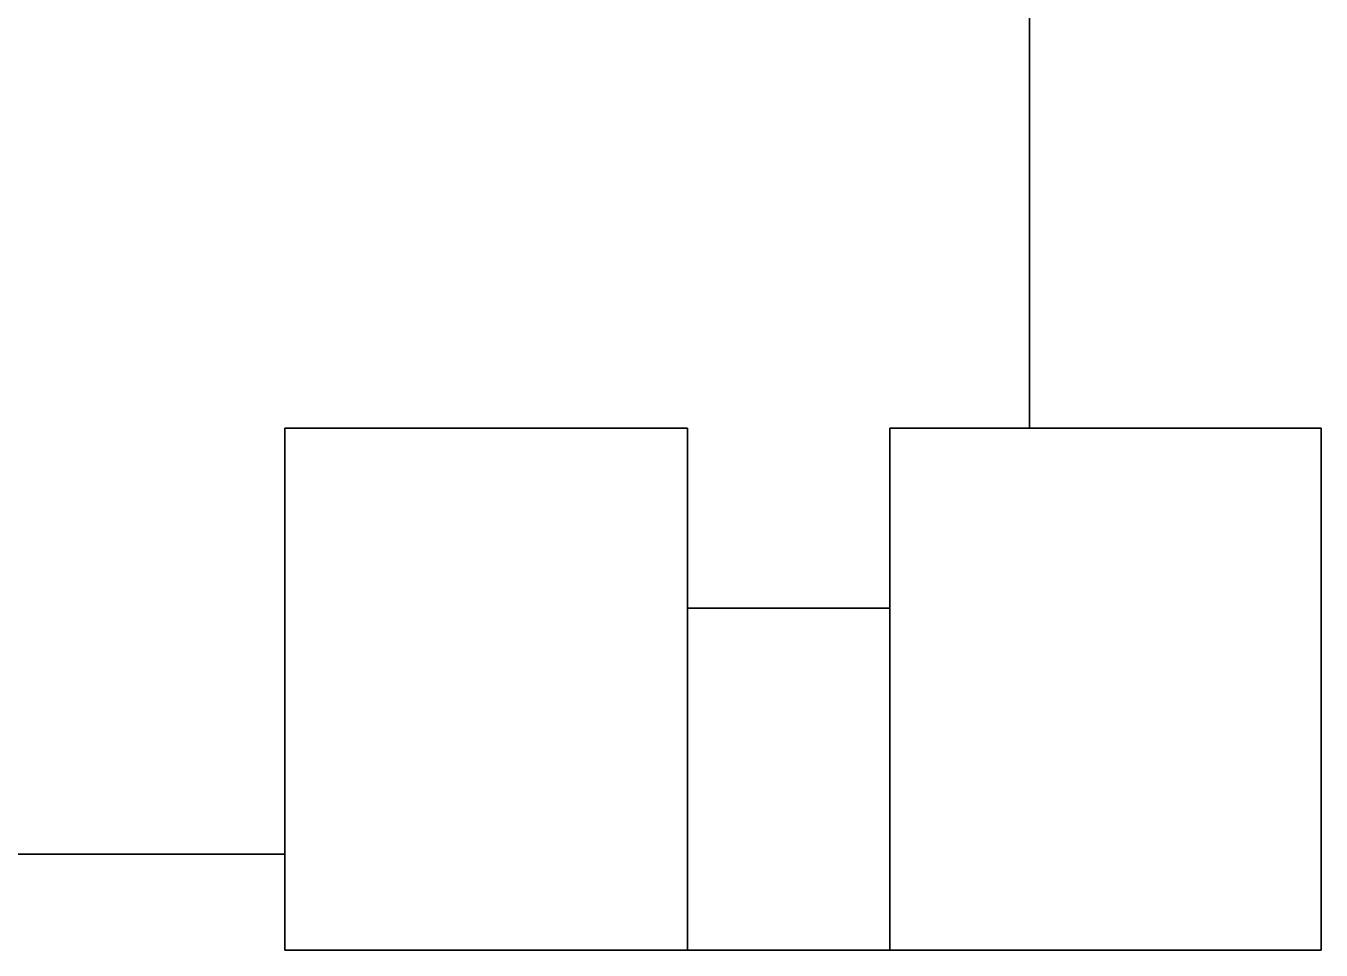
# Model space of a CAD drawing. Header units: metres. Extents: x -14 to 38.7, y -1.1 to 11.2.
# Drawn here: x 30.99 to 38.68, y 0 to 5.49 of the extents above; entities that cross this region are included whole.
import ezdxf

# ---------------------------------------------------------------- set-up
doc = ezdxf.new("R2010")
doc.units = ezdxf.units.M

msp = doc.modelspace()

# ---------------------------------------------------------------- linework, layer by layer
at = {"layer": 'F1_CSE_BWC', "color": 43}
for points in [[(36.12, 2.03, 2.6), (36.12, 2.03), (34.92, 2.03), (34.92, 2.03, 2.6)], [(34.92, 2.03, 2.6), (34.92, 2.03), (34.92, 0), (34.92, 0, 2.6)], [(36.12, 0, 2.6), (36.12, 0), (36.12, 2.03), (36.12, 2.03, 2.6)], [(34.92, 0, 2.6), (34.92, 0), (36.12, 0), (36.12, 0, 2.6)]]:
    msp.add_3dface(points, dxfattribs=at)
at = {"layer": 'F1_CSE_BWC', "color": 8}
msp.add_3dface([(36.12, 2.03), (36.12, 0), (34.92, 0), (34.92, 2.03)], dxfattribs=at)
at = {"layer": 'F1_CSE_BWC', "color": 15}
msp.add_3dface([(34.92, 2.03, 2.6), (34.92, 0, 2.6), (36.12, 0, 2.6), (36.12, 2.03, 2.6)], dxfattribs=at)
at = {"layer": 'F1_CSE_BWC', "color": 45}
msp.add_3dface([(35.92, 2.03, 2.1), (35.92, 2.03), (35.12, 2.03), (35.12, 2.03, 2.1)], dxfattribs=at)
at = {"layer": 'F1_CSE_BWC', "color": 143}
msp.add_3dface([(35.22, 0, 2.1), (35.22, 0, 1.5), (35.82, 0, 1.5), (35.82, 0, 2.1)], dxfattribs=at)
at = {"layer": 'F1_CSE_DORM1', "color": 43}
for points in [[(36.95, 3.1, 2.6), (36.95, 3.1), (36.12, 3.1), (36.12, 3.1, 2.6)], [(36.12, 3.1, 2.6), (36.12, 3.1), (36.12, 2.03), (36.12, 2.03, 2.6)], [(38.68, 3.1, 2.6), (38.68, 3.1), (36.95, 3.1), (36.95, 3.1, 2.6)], [(38.68, 0, 2.6), (38.68, 0), (38.68, 3.1), (38.68, 3.1, 2.6)], [(36.12, 2.03, 2.6), (36.12, 2.03), (36.12, 0), (36.12, 0, 2.6)], [(36.12, 0, 2.6), (36.12, 0), (38.68, 0), (38.68, 0, 2.6)]]:
    msp.add_3dface(points, dxfattribs=at)
at = {"layer": 'F1_CSE_DORM1', "color": 8}
msp.add_3dface([(38.68, 3.1), (38.68, 0), (36.12, 0), (36.12, 3.1)], dxfattribs=at)
at = {"layer": 'F1_CSE_DORM1', "color": 15}
msp.add_3dface([(36.12, 3.1, 2.6), (36.12, 0, 2.6), (38.68, 0, 2.6), (38.68, 3.1, 2.6)], dxfattribs=at)
at = {"layer": 'F1_CSE_DORM1', "color": 45}
msp.add_3dface([(36.12, 2.965, 2.1), (36.12, 2.965), (36.12, 2.165), (36.12, 2.165, 2.1)], dxfattribs=at)
at = {"layer": 'F1_CSE_DORM1', "color": 143}
msp.add_3dface([(36.8, 0, 2.3), (36.8, 0, 1.1), (38, 0, 1.1), (38, 0, 2.3)], dxfattribs=at)
at = {"layer": 'F1_CSE_DORM2', "color": 43}
for points in [[(34.92, 3.1, 2.6), (34.92, 3.1), (32.53, 3.1), (32.53, 3.1, 2.6)], [(32.53, 3.1, 2.6), (32.53, 3.1), (32.53, 0.57), (32.53, 0.57, 2.6)], [(34.92, 2.03, 2.6), (34.92, 2.03), (34.92, 3.1), (34.92, 3.1, 2.6)], [(34.92, 0, 2.6), (34.92, 0), (34.92, 2.03), (34.92, 2.03, 2.6)], [(32.53, 0.57, 2.6), (32.53, 0.57), (32.53, 0), (32.53, 0, 2.6)], [(32.53, 0, 2.6), (32.53, 0), (34.92, 0), (34.92, 0, 2.6)]]:
    msp.add_3dface(points, dxfattribs=at)
at = {"layer": 'F1_CSE_DORM2', "color": 8}
msp.add_3dface([(34.92, 3.1), (34.92, 0), (32.53, 0), (32.53, 3.1)], dxfattribs=at)
at = {"layer": 'F1_CSE_DORM2', "color": 15}
msp.add_3dface([(32.53, 3.1, 2.6), (32.53, 0, 2.6), (34.92, 0, 2.6), (34.92, 3.1, 2.6)], dxfattribs=at)
at = {"layer": 'F1_CSE_DORM2', "color": 45}
msp.add_3dface([(34.92, 2.165, 2.1), (34.92, 2.165), (34.92, 2.965), (34.92, 2.965, 2.1)], dxfattribs=at)
at = {"layer": 'F1_CSE_DORM2', "color": 143}
msp.add_3dface([(33.125, 0, 2.3), (33.125, 0, 1.1), (34.325, 0, 1.1), (34.325, 0, 2.3)], dxfattribs=at)
at = {"layer": 'F1_CSE_LIV', "color": 8}
msp.add_polyline3d([(36.95, 5.6, 0), (36.95, 3.1, 0), (36.12, 3.1, 0), (36.12, 2.03, 0), (34.92, 2.03, 0), (34.92, 3.1, 0), (32.53, 3.1, 0), (32.53, 0.57, 0), (30.88, 0.57, 0), (30.88, 5.6, 0)], close=True, dxfattribs=at)
at = {"layer": 'F1_CSE_LIV', "color": 15}
msp.add_polyline3d([(30.88, 5.6, 2.6), (30.88, 0.57, 2.6), (32.53, 0.57, 2.6), (32.53, 3.1, 2.6), (34.92, 3.1, 2.6), (34.92, 2.03, 2.6), (36.12, 2.03, 2.6), (36.12, 3.1, 2.6), (36.95, 3.1, 2.6), (36.95, 5.6, 2.6)], close=True, dxfattribs=at)
at = {"layer": 'F1_CSE_LIV', "color": 43}
for points in [[(36.95, 3.1, 2.6), (36.95, 3.1), (36.95, 5.6), (36.95, 5.6, 2.6)], [(32.53, 3.1, 2.6), (32.53, 3.1), (34.92, 3.1), (34.92, 3.1, 2.6)], [(32.53, 0.57, 2.6), (32.53, 0.57), (32.53, 3.1), (32.53, 3.1, 2.6)], [(34.92, 3.1, 2.6), (34.92, 3.1), (34.92, 2.03), (34.92, 2.03, 2.6)], [(36.12, 3.1, 2.6), (36.12, 3.1), (36.95, 3.1), (36.95, 3.1, 2.6)], [(36.12, 2.03, 2.6), (36.12, 2.03), (36.12, 3.1), (36.12, 3.1, 2.6)], [(34.92, 2.03, 2.6), (34.92, 2.03), (36.12, 2.03), (36.12, 2.03, 2.6)], [(30.88, 0.57, 2.6), (30.88, 0.57), (32.53, 0.57), (32.53, 0.57, 2.6)]]:
    msp.add_3dface(points, dxfattribs=at)
at = {"layer": 'F1_CSE_LIV', "color": 143}
for points in [[(36.95, 3.75, 2.3), (36.95, 3.75, 1.1), (36.95, 4.95, 1.1), (36.95, 4.95, 2.3)], [(31.105, 0.57, 2.3), (31.105, 0.57, 1.1), (32.305, 0.57, 1.1), (32.305, 0.57, 2.3)]]:
    msp.add_3dface(points, dxfattribs=at)
at = {"layer": 'F1_CSE_LIV', "color": 45}
for points in [[(34.92, 2.965, 2.1), (34.92, 2.965), (34.92, 2.165), (34.92, 2.165, 2.1)], [(36.12, 2.165, 2.1), (36.12, 2.165), (36.12, 2.965), (36.12, 2.965, 2.1)], [(35.12, 2.03, 2.1), (35.12, 2.03), (35.92, 2.03), (35.92, 2.03, 2.1)]]:
    msp.add_3dface(points, dxfattribs=at)
at = {"layer": 'F2_CSE_BWC', "color": 43}
for points in [[(36.12, 2.03, 5.2), (36.12, 2.03, 2.6), (34.92, 2.03, 2.6), (34.92, 2.03, 5.2)], [(34.92, 2.03, 5.2), (34.92, 2.03, 2.6), (34.92, 0, 2.6), (34.92, 0, 5.2)], [(36.12, 0, 5.2), (36.12, 0, 2.6), (36.12, 2.03, 2.6), (36.12, 2.03, 5.2)], [(34.92, 0, 5.2), (34.92, 0, 2.6), (36.12, 0, 2.6), (36.12, 0, 5.2)]]:
    msp.add_3dface(points, dxfattribs=at)
at = {"layer": 'F2_CSE_BWC', "color": 8}
msp.add_3dface([(36.12, 2.03, 2.6), (36.12, 0, 2.6), (34.92, 0, 2.6), (34.92, 2.03, 2.6)], dxfattribs=at)
at = {"layer": 'F2_CSE_BWC', "color": 15}
msp.add_3dface([(34.92, 2.03, 5.2), (34.92, 0, 5.2), (36.12, 0, 5.2), (36.12, 2.03, 5.2)], dxfattribs=at)
at = {"layer": 'F2_CSE_BWC', "color": 45}
msp.add_3dface([(35.92, 2.03, 4.7), (35.92, 2.03, 2.6), (35.12, 2.03, 2.6), (35.12, 2.03, 4.7)], dxfattribs=at)
at = {"layer": 'F2_CSE_BWC', "color": 143}
msp.add_3dface([(35.22, 0, 4.7), (35.22, 0, 4.1), (35.82, 0, 4.1), (35.82, 0, 4.7)], dxfattribs=at)
at = {"layer": 'F2_CSE_DORM1', "color": 43}
for points in [[(36.95, 3.1, 5.2), (36.95, 3.1, 2.6), (36.12, 3.1, 2.6), (36.12, 3.1, 5.2)], [(36.12, 3.1, 5.2), (36.12, 3.1, 2.6), (36.12, 2.03, 2.6), (36.12, 2.03, 5.2)], [(38.68, 3.1, 5.2), (38.68, 3.1, 2.6), (36.95, 3.1, 2.6), (36.95, 3.1, 5.2)], [(38.68, 0, 5.2), (38.68, 0, 2.6), (38.68, 3.1, 2.6), (38.68, 3.1, 5.2)], [(36.12, 2.03, 5.2), (36.12, 2.03, 2.6), (36.12, 0, 2.6), (36.12, 0, 5.2)], [(36.12, 0, 5.2), (36.12, 0, 2.6), (38.68, 0, 2.6), (38.68, 0, 5.2)]]:
    msp.add_3dface(points, dxfattribs=at)
at = {"layer": 'F2_CSE_DORM1', "color": 8}
msp.add_3dface([(38.68, 3.1, 2.6), (38.68, 0, 2.6), (36.12, 0, 2.6), (36.12, 3.1, 2.6)], dxfattribs=at)
at = {"layer": 'F2_CSE_DORM1', "color": 15}
msp.add_3dface([(36.12, 3.1, 5.2), (36.12, 0, 5.2), (38.68, 0, 5.2), (38.68, 3.1, 5.2)], dxfattribs=at)
at = {"layer": 'F2_CSE_DORM1', "color": 45}
msp.add_3dface([(36.12, 2.965, 4.7), (36.12, 2.965, 2.6), (36.12, 2.165, 2.6), (36.12, 2.165, 4.7)], dxfattribs=at)
at = {"layer": 'F2_CSE_DORM1', "color": 143}
msp.add_3dface([(36.8, 0, 4.9), (36.8, 0, 3.7), (38, 0, 3.7), (38, 0, 4.9)], dxfattribs=at)
at = {"layer": 'F2_CSE_DORM2', "color": 43}
for points in [[(34.92, 3.1, 5.2), (34.92, 3.1, 2.6), (32.53, 3.1, 2.6), (32.53, 3.1, 5.2)], [(32.53, 3.1, 5.2), (32.53, 3.1, 2.6), (32.53, 0.57, 2.6), (32.53, 0.57, 5.2)], [(34.92, 2.03, 5.2), (34.92, 2.03, 2.6), (34.92, 3.1, 2.6), (34.92, 3.1, 5.2)], [(34.92, 0, 5.2), (34.92, 0, 2.6), (34.92, 2.03, 2.6), (34.92, 2.03, 5.2)], [(32.53, 0.57, 5.2), (32.53, 0.57, 2.6), (32.53, 0, 2.6), (32.53, 0, 5.2)], [(32.53, 0, 5.2), (32.53, 0, 2.6), (34.92, 0, 2.6), (34.92, 0, 5.2)]]:
    msp.add_3dface(points, dxfattribs=at)
at = {"layer": 'F2_CSE_DORM2', "color": 8}
msp.add_3dface([(34.92, 3.1, 2.6), (34.92, 0, 2.6), (32.53, 0, 2.6), (32.53, 3.1, 2.6)], dxfattribs=at)
at = {"layer": 'F2_CSE_DORM2', "color": 15}
msp.add_3dface([(32.53, 3.1, 5.2), (32.53, 0, 5.2), (34.92, 0, 5.2), (34.92, 3.1, 5.2)], dxfattribs=at)
at = {"layer": 'F2_CSE_DORM2', "color": 45}
msp.add_3dface([(34.92, 2.165, 4.7), (34.92, 2.165, 2.6), (34.92, 2.965, 2.6), (34.92, 2.965, 4.7)], dxfattribs=at)
at = {"layer": 'F2_CSE_DORM2', "color": 143}
msp.add_3dface([(33.125, 0, 4.9), (33.125, 0, 3.7), (34.325, 0, 3.7), (34.325, 0, 4.9)], dxfattribs=at)
at = {"layer": 'F2_CSE_LIV', "color": 8}
msp.add_polyline3d([(36.95, 5.6, 2.6), (36.95, 3.1, 2.6), (36.12, 3.1, 2.6), (36.12, 2.03, 2.6), (34.92, 2.03, 2.6), (34.92, 3.1, 2.6), (32.53, 3.1, 2.6), (32.53, 0.57, 2.6), (30.88, 0.57, 2.6), (30.88, 5.6, 2.6)], close=True, dxfattribs=at)
at = {"layer": 'F2_CSE_LIV', "color": 15}
msp.add_polyline3d([(30.88, 5.6, 5.2), (30.88, 0.57, 5.2), (32.53, 0.57, 5.2), (32.53, 3.1, 5.2), (34.92, 3.1, 5.2), (34.92, 2.03, 5.2), (36.12, 2.03, 5.2), (36.12, 3.1, 5.2), (36.95, 3.1, 5.2), (36.95, 5.6, 5.2)], close=True, dxfattribs=at)
at = {"layer": 'F2_CSE_LIV', "color": 43}
for points in [[(36.95, 3.1, 5.2), (36.95, 3.1, 2.6), (36.95, 5.6, 2.6), (36.95, 5.6, 5.2)], [(32.53, 3.1, 5.2), (32.53, 3.1, 2.6), (34.92, 3.1, 2.6), (34.92, 3.1, 5.2)], [(32.53, 0.57, 5.2), (32.53, 0.57, 2.6), (32.53, 3.1, 2.6), (32.53, 3.1, 5.2)], [(34.92, 3.1, 5.2), (34.92, 3.1, 2.6), (34.92, 2.03, 2.6), (34.92, 2.03, 5.2)], [(36.12, 3.1, 5.2), (36.12, 3.1, 2.6), (36.95, 3.1, 2.6), (36.95, 3.1, 5.2)], [(36.12, 2.03, 5.2), (36.12, 2.03, 2.6), (36.12, 3.1, 2.6), (36.12, 3.1, 5.2)], [(34.92, 2.03, 5.2), (34.92, 2.03, 2.6), (36.12, 2.03, 2.6), (36.12, 2.03, 5.2)], [(30.88, 0.57, 5.2), (30.88, 0.57, 2.6), (32.53, 0.57, 2.6), (32.53, 0.57, 5.2)]]:
    msp.add_3dface(points, dxfattribs=at)
at = {"layer": 'F2_CSE_LIV', "color": 143}
for points in [[(36.95, 3.75, 4.9), (36.95, 3.75, 3.7), (36.95, 4.95, 3.7), (36.95, 4.95, 4.9)], [(31.105, 0.57, 4.9), (31.105, 0.57, 3.7), (32.305, 0.57, 3.7), (32.305, 0.57, 4.9)]]:
    msp.add_3dface(points, dxfattribs=at)
at = {"layer": 'F2_CSE_LIV', "color": 45}
for points in [[(34.92, 2.965, 4.7), (34.92, 2.965, 2.6), (34.92, 2.165, 2.6), (34.92, 2.165, 4.7)], [(36.12, 2.165, 4.7), (36.12, 2.165, 2.6), (36.12, 2.965, 2.6), (36.12, 2.965, 4.7)], [(35.12, 2.03, 4.7), (35.12, 2.03, 2.6), (35.92, 2.03, 2.6), (35.92, 2.03, 4.7)]]:
    msp.add_3dface(points, dxfattribs=at)
at = {"layer": 'F3_CSE_BWC', "color": 43}
for points in [[(36.12, 2.03, 7.8), (36.12, 2.03, 5.2), (34.92, 2.03, 5.2), (34.92, 2.03, 7.8)], [(34.92, 2.03, 7.8), (34.92, 2.03, 5.2), (34.92, 0, 5.2), (34.92, 0, 7.8)], [(36.12, 0, 7.8), (36.12, 0, 5.2), (36.12, 2.03, 5.2), (36.12, 2.03, 7.8)], [(34.92, 0, 7.8), (34.92, 0, 5.2), (36.12, 0, 5.2), (36.12, 0, 7.8)]]:
    msp.add_3dface(points, dxfattribs=at)
at = {"layer": 'F3_CSE_BWC', "color": 8}
msp.add_3dface([(36.12, 2.03, 5.2), (36.12, 0, 5.2), (34.92, 0, 5.2), (34.92, 2.03, 5.2)], dxfattribs=at)
at = {"layer": 'F3_CSE_BWC', "color": 15}
msp.add_3dface([(34.92, 2.03, 7.8), (34.92, 0, 7.8), (36.12, 0, 7.8), (36.12, 2.03, 7.8)], dxfattribs=at)
at = {"layer": 'F3_CSE_BWC', "color": 45}
msp.add_3dface([(35.92, 2.03, 7.3), (35.92, 2.03, 5.2), (35.12, 2.03, 5.2), (35.12, 2.03, 7.3)], dxfattribs=at)
at = {"layer": 'F3_CSE_BWC', "color": 143}
msp.add_3dface([(35.22, 0, 7.3), (35.22, 0, 6.7), (35.82, 0, 6.7), (35.82, 0, 7.3)], dxfattribs=at)
at = {"layer": 'F3_CSE_DORM1', "color": 43}
for points in [[(36.95, 3.1, 7.8), (36.95, 3.1, 5.2), (36.12, 3.1, 5.2), (36.12, 3.1, 7.8)], [(36.12, 3.1, 7.8), (36.12, 3.1, 5.2), (36.12, 2.03, 5.2), (36.12, 2.03, 7.8)], [(38.68, 3.1, 7.8), (38.68, 3.1, 5.2), (36.95, 3.1, 5.2), (36.95, 3.1, 7.8)], [(38.68, 0, 7.8), (38.68, 0, 5.2), (38.68, 3.1, 5.2), (38.68, 3.1, 7.8)], [(36.12, 2.03, 7.8), (36.12, 2.03, 5.2), (36.12, 0, 5.2), (36.12, 0, 7.8)], [(36.12, 0, 7.8), (36.12, 0, 5.2), (38.68, 0, 5.2), (38.68, 0, 7.8)]]:
    msp.add_3dface(points, dxfattribs=at)
at = {"layer": 'F3_CSE_DORM1', "color": 8}
msp.add_3dface([(38.68, 3.1, 5.2), (38.68, 0, 5.2), (36.12, 0, 5.2), (36.12, 3.1, 5.2)], dxfattribs=at)
at = {"layer": 'F3_CSE_DORM1', "color": 15}
msp.add_3dface([(36.12, 3.1, 7.8), (36.12, 0, 7.8), (38.68, 0, 7.8), (38.68, 3.1, 7.8)], dxfattribs=at)
at = {"layer": 'F3_CSE_DORM1', "color": 45}
msp.add_3dface([(36.12, 2.965, 7.3), (36.12, 2.965, 5.2), (36.12, 2.165, 5.2), (36.12, 2.165, 7.3)], dxfattribs=at)
at = {"layer": 'F3_CSE_DORM1', "color": 143}
msp.add_3dface([(36.8, 0, 7.5), (36.8, 0, 6.3), (38, 0, 6.3), (38, 0, 7.5)], dxfattribs=at)
at = {"layer": 'F3_CSE_DORM2', "color": 43}
for points in [[(34.92, 3.1, 7.8), (34.92, 3.1, 5.2), (32.53, 3.1, 5.2), (32.53, 3.1, 7.8)], [(32.53, 3.1, 7.8), (32.53, 3.1, 5.2), (32.53, 0.57, 5.2), (32.53, 0.57, 7.8)], [(34.92, 2.03, 7.8), (34.92, 2.03, 5.2), (34.92, 3.1, 5.2), (34.92, 3.1, 7.8)], [(34.92, 0, 7.8), (34.92, 0, 5.2), (34.92, 2.03, 5.2), (34.92, 2.03, 7.8)], [(32.53, 0.57, 7.8), (32.53, 0.57, 5.2), (32.53, 0, 5.2), (32.53, 0, 7.8)], [(32.53, 0, 7.8), (32.53, 0, 5.2), (34.92, 0, 5.2), (34.92, 0, 7.8)]]:
    msp.add_3dface(points, dxfattribs=at)
at = {"layer": 'F3_CSE_DORM2', "color": 8}
msp.add_3dface([(34.92, 3.1, 5.2), (34.92, 0, 5.2), (32.53, 0, 5.2), (32.53, 3.1, 5.2)], dxfattribs=at)
at = {"layer": 'F3_CSE_DORM2', "color": 15}
msp.add_3dface([(32.53, 3.1, 7.8), (32.53, 0, 7.8), (34.92, 0, 7.8), (34.92, 3.1, 7.8)], dxfattribs=at)
at = {"layer": 'F3_CSE_DORM2', "color": 45}
msp.add_3dface([(34.92, 2.165, 7.3), (34.92, 2.165, 5.2), (34.92, 2.965, 5.2), (34.92, 2.965, 7.3)], dxfattribs=at)
at = {"layer": 'F3_CSE_DORM2', "color": 143}
msp.add_3dface([(33.125, 0, 7.5), (33.125, 0, 6.3), (34.325, 0, 6.3), (34.325, 0, 7.5)], dxfattribs=at)
at = {"layer": 'F3_CSE_LIV', "color": 8}
msp.add_polyline3d([(36.95, 5.6, 5.2), (36.95, 3.1, 5.2), (36.12, 3.1, 5.2), (36.12, 2.03, 5.2), (34.92, 2.03, 5.2), (34.92, 3.1, 5.2), (32.53, 3.1, 5.2), (32.53, 0.57, 5.2), (30.88, 0.57, 5.2), (30.88, 5.6, 5.2)], close=True, dxfattribs=at)
at = {"layer": 'F3_CSE_LIV', "color": 15}
msp.add_polyline3d([(30.88, 5.6, 7.8), (30.88, 0.57, 7.8), (32.53, 0.57, 7.8), (32.53, 3.1, 7.8), (34.92, 3.1, 7.8), (34.92, 2.03, 7.8), (36.12, 2.03, 7.8), (36.12, 3.1, 7.8), (36.95, 3.1, 7.8), (36.95, 5.6, 7.8)], close=True, dxfattribs=at)
at = {"layer": 'F3_CSE_LIV', "color": 43}
for points in [[(36.95, 3.1, 7.8), (36.95, 3.1, 5.2), (36.95, 5.6, 5.2), (36.95, 5.6, 7.8)], [(32.53, 3.1, 7.8), (32.53, 3.1, 5.2), (34.92, 3.1, 5.2), (34.92, 3.1, 7.8)], [(32.53, 0.57, 7.8), (32.53, 0.57, 5.2), (32.53, 3.1, 5.2), (32.53, 3.1, 7.8)], [(34.92, 3.1, 7.8), (34.92, 3.1, 5.2), (34.92, 2.03, 5.2), (34.92, 2.03, 7.8)], [(36.12, 3.1, 7.8), (36.12, 3.1, 5.2), (36.95, 3.1, 5.2), (36.95, 3.1, 7.8)], [(36.12, 2.03, 7.8), (36.12, 2.03, 5.2), (36.12, 3.1, 5.2), (36.12, 3.1, 7.8)], [(34.92, 2.03, 7.8), (34.92, 2.03, 5.2), (36.12, 2.03, 5.2), (36.12, 2.03, 7.8)], [(30.88, 0.57, 7.8), (30.88, 0.57, 5.2), (32.53, 0.57, 5.2), (32.53, 0.57, 7.8)]]:
    msp.add_3dface(points, dxfattribs=at)
at = {"layer": 'F3_CSE_LIV', "color": 143}
for points in [[(36.95, 3.75, 7.5), (36.95, 3.75, 6.3), (36.95, 4.95, 6.3), (36.95, 4.95, 7.5)], [(31.105, 0.57, 7.5), (31.105, 0.57, 6.3), (32.305, 0.57, 6.3), (32.305, 0.57, 7.5)]]:
    msp.add_3dface(points, dxfattribs=at)
at = {"layer": 'F3_CSE_LIV', "color": 45}
for points in [[(34.92, 2.965, 7.3), (34.92, 2.965, 5.2), (34.92, 2.165, 5.2), (34.92, 2.165, 7.3)], [(36.12, 2.165, 7.3), (36.12, 2.165, 5.2), (36.12, 2.965, 5.2), (36.12, 2.965, 7.3)], [(35.12, 2.03, 7.3), (35.12, 2.03, 5.2), (35.92, 2.03, 5.2), (35.92, 2.03, 7.3)]]:
    msp.add_3dface(points, dxfattribs=at)
at = {"layer": 'F4_CSE_BWC', "color": 43}
for points in [[(36.12, 2.03, 10.4), (36.12, 2.03, 7.8), (34.92, 2.03, 7.8), (34.92, 2.03, 10.4)], [(34.92, 2.03, 10.4), (34.92, 2.03, 7.8), (34.92, 0, 7.8), (34.92, 0, 10.4)], [(36.12, 0, 10.4), (36.12, 0, 7.8), (36.12, 2.03, 7.8), (36.12, 2.03, 10.4)], [(34.92, 0, 10.4), (34.92, 0, 7.8), (36.12, 0, 7.8), (36.12, 0, 10.4)]]:
    msp.add_3dface(points, dxfattribs=at)
at = {"layer": 'F4_CSE_BWC', "color": 8}
msp.add_3dface([(36.12, 2.03, 7.8), (36.12, 0, 7.8), (34.92, 0, 7.8), (34.92, 2.03, 7.8)], dxfattribs=at)
at = {"layer": 'F4_CSE_BWC', "color": 15}
msp.add_3dface([(34.92, 2.03, 10.4), (34.92, 0, 10.4), (36.12, 0, 10.4), (36.12, 2.03, 10.4)], dxfattribs=at)
at = {"layer": 'F4_CSE_BWC', "color": 45}
msp.add_3dface([(35.92, 2.03, 9.9), (35.92, 2.03, 7.8), (35.12, 2.03, 7.8), (35.12, 2.03, 9.9)], dxfattribs=at)
at = {"layer": 'F4_CSE_BWC', "color": 143}
msp.add_3dface([(35.22, 0, 9.9), (35.22, 0, 9.3), (35.82, 0, 9.3), (35.82, 0, 9.9)], dxfattribs=at)
at = {"layer": 'F4_CSE_DORM1', "color": 43}
for points in [[(36.95, 3.1, 10.4), (36.95, 3.1, 7.8), (36.12, 3.1, 7.8), (36.12, 3.1, 10.4)], [(36.12, 3.1, 10.4), (36.12, 3.1, 7.8), (36.12, 2.03, 7.8), (36.12, 2.03, 10.4)], [(38.68, 3.1, 10.4), (38.68, 3.1, 7.8), (36.95, 3.1, 7.8), (36.95, 3.1, 10.4)], [(38.68, 0, 10.4), (38.68, 0, 7.8), (38.68, 3.1, 7.8), (38.68, 3.1, 10.4)], [(36.12, 2.03, 10.4), (36.12, 2.03, 7.8), (36.12, 0, 7.8), (36.12, 0, 10.4)], [(36.12, 0, 10.4), (36.12, 0, 7.8), (38.68, 0, 7.8), (38.68, 0, 10.4)]]:
    msp.add_3dface(points, dxfattribs=at)
at = {"layer": 'F4_CSE_DORM1', "color": 8}
msp.add_3dface([(38.68, 3.1, 7.8), (38.68, 0, 7.8), (36.12, 0, 7.8), (36.12, 3.1, 7.8)], dxfattribs=at)
at = {"layer": 'F4_CSE_DORM1', "color": 15}
msp.add_3dface([(36.12, 3.1, 10.4), (36.12, 0, 10.4), (38.68, 0, 10.4), (38.68, 3.1, 10.4)], dxfattribs=at)
at = {"layer": 'F4_CSE_DORM1', "color": 45}
msp.add_3dface([(36.12, 2.965, 9.9), (36.12, 2.965, 7.8), (36.12, 2.165, 7.8), (36.12, 2.165, 9.9)], dxfattribs=at)
at = {"layer": 'F4_CSE_DORM1', "color": 143}
msp.add_3dface([(36.8, 0, 10.1), (36.8, 0, 8.9), (38, 0, 8.9), (38, 0, 10.1)], dxfattribs=at)
at = {"layer": 'F4_CSE_DORM2', "color": 43}
for points in [[(34.92, 3.1, 10.4), (34.92, 3.1, 7.8), (32.53, 3.1, 7.8), (32.53, 3.1, 10.4)], [(32.53, 3.1, 10.4), (32.53, 3.1, 7.8), (32.53, 0.57, 7.8), (32.53, 0.57, 10.4)], [(34.92, 2.03, 10.4), (34.92, 2.03, 7.8), (34.92, 3.1, 7.8), (34.92, 3.1, 10.4)], [(34.92, 0, 10.4), (34.92, 0, 7.8), (34.92, 2.03, 7.8), (34.92, 2.03, 10.4)], [(32.53, 0.57, 10.4), (32.53, 0.57, 7.8), (32.53, 0, 7.8), (32.53, 0, 10.4)], [(32.53, 0, 10.4), (32.53, 0, 7.8), (34.92, 0, 7.8), (34.92, 0, 10.4)]]:
    msp.add_3dface(points, dxfattribs=at)
at = {"layer": 'F4_CSE_DORM2', "color": 8}
msp.add_3dface([(34.92, 3.1, 7.8), (34.92, 0, 7.8), (32.53, 0, 7.8), (32.53, 3.1, 7.8)], dxfattribs=at)
at = {"layer": 'F4_CSE_DORM2', "color": 15}
msp.add_3dface([(32.53, 3.1, 10.4), (32.53, 0, 10.4), (34.92, 0, 10.4), (34.92, 3.1, 10.4)], dxfattribs=at)
at = {"layer": 'F4_CSE_DORM2', "color": 45}
msp.add_3dface([(34.92, 2.165, 9.9), (34.92, 2.165, 7.8), (34.92, 2.965, 7.8), (34.92, 2.965, 9.9)], dxfattribs=at)
at = {"layer": 'F4_CSE_DORM2', "color": 143}
msp.add_3dface([(33.125, 0, 10.1), (33.125, 0, 8.9), (34.325, 0, 8.9), (34.325, 0, 10.1)], dxfattribs=at)
at = {"layer": 'F4_CSE_LIV', "color": 8}
msp.add_polyline3d([(36.95, 5.6, 7.8), (36.95, 3.1, 7.8), (36.12, 3.1, 7.8), (36.12, 2.03, 7.8), (34.92, 2.03, 7.8), (34.92, 3.1, 7.8), (32.53, 3.1, 7.8), (32.53, 0.57, 7.8), (30.88, 0.57, 7.8), (30.88, 5.6, 7.8)], close=True, dxfattribs=at)
at = {"layer": 'F4_CSE_LIV', "color": 15}
msp.add_polyline3d([(30.88, 5.6, 10.4), (30.88, 0.57, 10.4), (32.53, 0.57, 10.4), (32.53, 3.1, 10.4), (34.92, 3.1, 10.4), (34.92, 2.03, 10.4), (36.12, 2.03, 10.4), (36.12, 3.1, 10.4), (36.95, 3.1, 10.4), (36.95, 5.6, 10.4)], close=True, dxfattribs=at)
at = {"layer": 'F4_CSE_LIV', "color": 43}
for points in [[(36.95, 3.1, 10.4), (36.95, 3.1, 7.8), (36.95, 5.6, 7.8), (36.95, 5.6, 10.4)], [(32.53, 3.1, 10.4), (32.53, 3.1, 7.8), (34.92, 3.1, 7.8), (34.92, 3.1, 10.4)], [(32.53, 0.57, 10.4), (32.53, 0.57, 7.8), (32.53, 3.1, 7.8), (32.53, 3.1, 10.4)], [(34.92, 3.1, 10.4), (34.92, 3.1, 7.8), (34.92, 2.03, 7.8), (34.92, 2.03, 10.4)], [(36.12, 3.1, 10.4), (36.12, 3.1, 7.8), (36.95, 3.1, 7.8), (36.95, 3.1, 10.4)], [(36.12, 2.03, 10.4), (36.12, 2.03, 7.8), (36.12, 3.1, 7.8), (36.12, 3.1, 10.4)], [(34.92, 2.03, 10.4), (34.92, 2.03, 7.8), (36.12, 2.03, 7.8), (36.12, 2.03, 10.4)], [(30.88, 0.57, 10.4), (30.88, 0.57, 7.8), (32.53, 0.57, 7.8), (32.53, 0.57, 10.4)]]:
    msp.add_3dface(points, dxfattribs=at)
at = {"layer": 'F4_CSE_LIV', "color": 143}
for points in [[(36.95, 3.75, 10.1), (36.95, 3.75, 8.9), (36.95, 4.95, 8.9), (36.95, 4.95, 10.1)], [(31.105, 0.57, 10.1), (31.105, 0.57, 8.9), (32.305, 0.57, 8.9), (32.305, 0.57, 10.1)]]:
    msp.add_3dface(points, dxfattribs=at)
at = {"layer": 'F4_CSE_LIV', "color": 45}
for points in [[(34.92, 2.965, 9.9), (34.92, 2.965, 7.8), (34.92, 2.165, 7.8), (34.92, 2.165, 9.9)], [(36.12, 2.165, 9.9), (36.12, 2.165, 7.8), (36.12, 2.965, 7.8), (36.12, 2.965, 9.9)], [(35.12, 2.03, 9.9), (35.12, 2.03, 7.8), (35.92, 2.03, 7.8), (35.92, 2.03, 9.9)]]:
    msp.add_3dface(points, dxfattribs=at)
at = {"layer": 'F5_CSE_BWC', "color": 43}
for points in [[(36.12, 2.03, 13), (36.12, 2.03, 10.4), (34.92, 2.03, 10.4), (34.92, 2.03, 13)], [(34.92, 2.03, 13), (34.92, 2.03, 10.4), (34.92, 0, 10.4), (34.92, 0, 13)], [(36.12, 0, 13), (36.12, 0, 10.4), (36.12, 2.03, 10.4), (36.12, 2.03, 13)], [(34.92, 0, 13), (34.92, 0, 10.4), (36.12, 0, 10.4), (36.12, 0, 13)]]:
    msp.add_3dface(points, dxfattribs=at)
at = {"layer": 'F5_CSE_BWC', "color": 8}
msp.add_3dface([(36.12, 2.03, 10.4), (36.12, 0, 10.4), (34.92, 0, 10.4), (34.92, 2.03, 10.4)], dxfattribs=at)
at = {"layer": 'F5_CSE_BWC', "color": 15}
msp.add_3dface([(34.92, 2.03, 13), (34.92, 0, 13), (36.12, 0, 13), (36.12, 2.03, 13)], dxfattribs=at)
at = {"layer": 'F5_CSE_BWC', "color": 45}
msp.add_3dface([(35.92, 2.03, 12.5), (35.92, 2.03, 10.4), (35.12, 2.03, 10.4), (35.12, 2.03, 12.5)], dxfattribs=at)
at = {"layer": 'F5_CSE_BWC', "color": 143}
msp.add_3dface([(35.22, 0, 12.5), (35.22, 0, 11.9), (35.82, 0, 11.9), (35.82, 0, 12.5)], dxfattribs=at)
at = {"layer": 'F5_CSE_DORM1', "color": 43}
for points in [[(36.95, 3.1, 13), (36.95, 3.1, 10.4), (36.12, 3.1, 10.4), (36.12, 3.1, 13)], [(36.12, 3.1, 13), (36.12, 3.1, 10.4), (36.12, 2.03, 10.4), (36.12, 2.03, 13)], [(38.68, 3.1, 13), (38.68, 3.1, 10.4), (36.95, 3.1, 10.4), (36.95, 3.1, 13)], [(38.68, 0, 13), (38.68, 0, 10.4), (38.68, 3.1, 10.4), (38.68, 3.1, 13)], [(36.12, 2.03, 13), (36.12, 2.03, 10.4), (36.12, 0, 10.4), (36.12, 0, 13)], [(36.12, 0, 13), (36.12, 0, 10.4), (38.68, 0, 10.4), (38.68, 0, 13)]]:
    msp.add_3dface(points, dxfattribs=at)
at = {"layer": 'F5_CSE_DORM1', "color": 8}
msp.add_3dface([(38.68, 3.1, 10.4), (38.68, 0, 10.4), (36.12, 0, 10.4), (36.12, 3.1, 10.4)], dxfattribs=at)
at = {"layer": 'F5_CSE_DORM1', "color": 15}
msp.add_3dface([(36.12, 3.1, 13), (36.12, 0, 13), (38.68, 0, 13), (38.68, 3.1, 13)], dxfattribs=at)
at = {"layer": 'F5_CSE_DORM1', "color": 45}
msp.add_3dface([(36.12, 2.965, 12.5), (36.12, 2.965, 10.4), (36.12, 2.165, 10.4), (36.12, 2.165, 12.5)], dxfattribs=at)
at = {"layer": 'F5_CSE_DORM1', "color": 143}
msp.add_3dface([(36.8, 0, 12.7), (36.8, 0, 11.5), (38, 0, 11.5), (38, 0, 12.7)], dxfattribs=at)
at = {"layer": 'F5_CSE_DORM2', "color": 43}
for points in [[(34.92, 3.1, 13), (34.92, 3.1, 10.4), (32.53, 3.1, 10.4), (32.53, 3.1, 13)], [(32.53, 3.1, 13), (32.53, 3.1, 10.4), (32.53, 0.57, 10.4), (32.53, 0.57, 13)], [(34.92, 2.03, 13), (34.92, 2.03, 10.4), (34.92, 3.1, 10.4), (34.92, 3.1, 13)], [(34.92, 0, 13), (34.92, 0, 10.4), (34.92, 2.03, 10.4), (34.92, 2.03, 13)], [(32.53, 0.57, 13), (32.53, 0.57, 10.4), (32.53, 0, 10.4), (32.53, 0, 13)], [(32.53, 0, 13), (32.53, 0, 10.4), (34.92, 0, 10.4), (34.92, 0, 13)]]:
    msp.add_3dface(points, dxfattribs=at)
at = {"layer": 'F5_CSE_DORM2', "color": 8}
msp.add_3dface([(34.92, 3.1, 10.4), (34.92, 0, 10.4), (32.53, 0, 10.4), (32.53, 3.1, 10.4)], dxfattribs=at)
at = {"layer": 'F5_CSE_DORM2', "color": 15}
msp.add_3dface([(32.53, 3.1, 13), (32.53, 0, 13), (34.92, 0, 13), (34.92, 3.1, 13)], dxfattribs=at)
at = {"layer": 'F5_CSE_DORM2', "color": 45}
msp.add_3dface([(34.92, 2.165, 12.5), (34.92, 2.165, 10.4), (34.92, 2.965, 10.4), (34.92, 2.965, 12.5)], dxfattribs=at)
at = {"layer": 'F5_CSE_DORM2', "color": 143}
msp.add_3dface([(33.125, 0, 12.7), (33.125, 0, 11.5), (34.325, 0, 11.5), (34.325, 0, 12.7)], dxfattribs=at)
at = {"layer": 'F5_CSE_LIV', "color": 8}
msp.add_polyline3d([(36.95, 5.6, 10.4), (36.95, 3.1, 10.4), (36.12, 3.1, 10.4), (36.12, 2.03, 10.4), (34.92, 2.03, 10.4), (34.92, 3.1, 10.4), (32.53, 3.1, 10.4), (32.53, 0.57, 10.4), (30.88, 0.57, 10.4), (30.88, 5.6, 10.4)], close=True, dxfattribs=at)
at = {"layer": 'F5_CSE_LIV', "color": 15}
msp.add_polyline3d([(30.88, 5.6, 13), (30.88, 0.57, 13), (32.53, 0.57, 13), (32.53, 3.1, 13), (34.92, 3.1, 13), (34.92, 2.03, 13), (36.12, 2.03, 13), (36.12, 3.1, 13), (36.95, 3.1, 13), (36.95, 5.6, 13)], close=True, dxfattribs=at)
at = {"layer": 'F5_CSE_LIV', "color": 43}
for points in [[(36.95, 3.1, 13), (36.95, 3.1, 10.4), (36.95, 5.6, 10.4), (36.95, 5.6, 13)], [(32.53, 3.1, 13), (32.53, 3.1, 10.4), (34.92, 3.1, 10.4), (34.92, 3.1, 13)], [(32.53, 0.57, 13), (32.53, 0.57, 10.4), (32.53, 3.1, 10.4), (32.53, 3.1, 13)], [(34.92, 3.1, 13), (34.92, 3.1, 10.4), (34.92, 2.03, 10.4), (34.92, 2.03, 13)], [(36.12, 3.1, 13), (36.12, 3.1, 10.4), (36.95, 3.1, 10.4), (36.95, 3.1, 13)], [(36.12, 2.03, 13), (36.12, 2.03, 10.4), (36.12, 3.1, 10.4), (36.12, 3.1, 13)], [(34.92, 2.03, 13), (34.92, 2.03, 10.4), (36.12, 2.03, 10.4), (36.12, 2.03, 13)], [(30.88, 0.57, 13), (30.88, 0.57, 10.4), (32.53, 0.57, 10.4), (32.53, 0.57, 13)]]:
    msp.add_3dface(points, dxfattribs=at)
at = {"layer": 'F5_CSE_LIV', "color": 143}
for points in [[(36.95, 3.75, 12.7), (36.95, 3.75, 11.5), (36.95, 4.95, 11.5), (36.95, 4.95, 12.7)], [(31.105, 0.57, 12.7), (31.105, 0.57, 11.5), (32.305, 0.57, 11.5), (32.305, 0.57, 12.7)]]:
    msp.add_3dface(points, dxfattribs=at)
at = {"layer": 'F5_CSE_LIV', "color": 45}
for points in [[(34.92, 2.965, 12.5), (34.92, 2.965, 10.4), (34.92, 2.165, 10.4), (34.92, 2.165, 12.5)], [(36.12, 2.165, 12.5), (36.12, 2.165, 10.4), (36.12, 2.965, 10.4), (36.12, 2.965, 12.5)], [(35.12, 2.03, 12.5), (35.12, 2.03, 10.4), (35.92, 2.03, 10.4), (35.92, 2.03, 12.5)]]:
    msp.add_3dface(points, dxfattribs=at)

doc.saveas('drawing.dxf')
